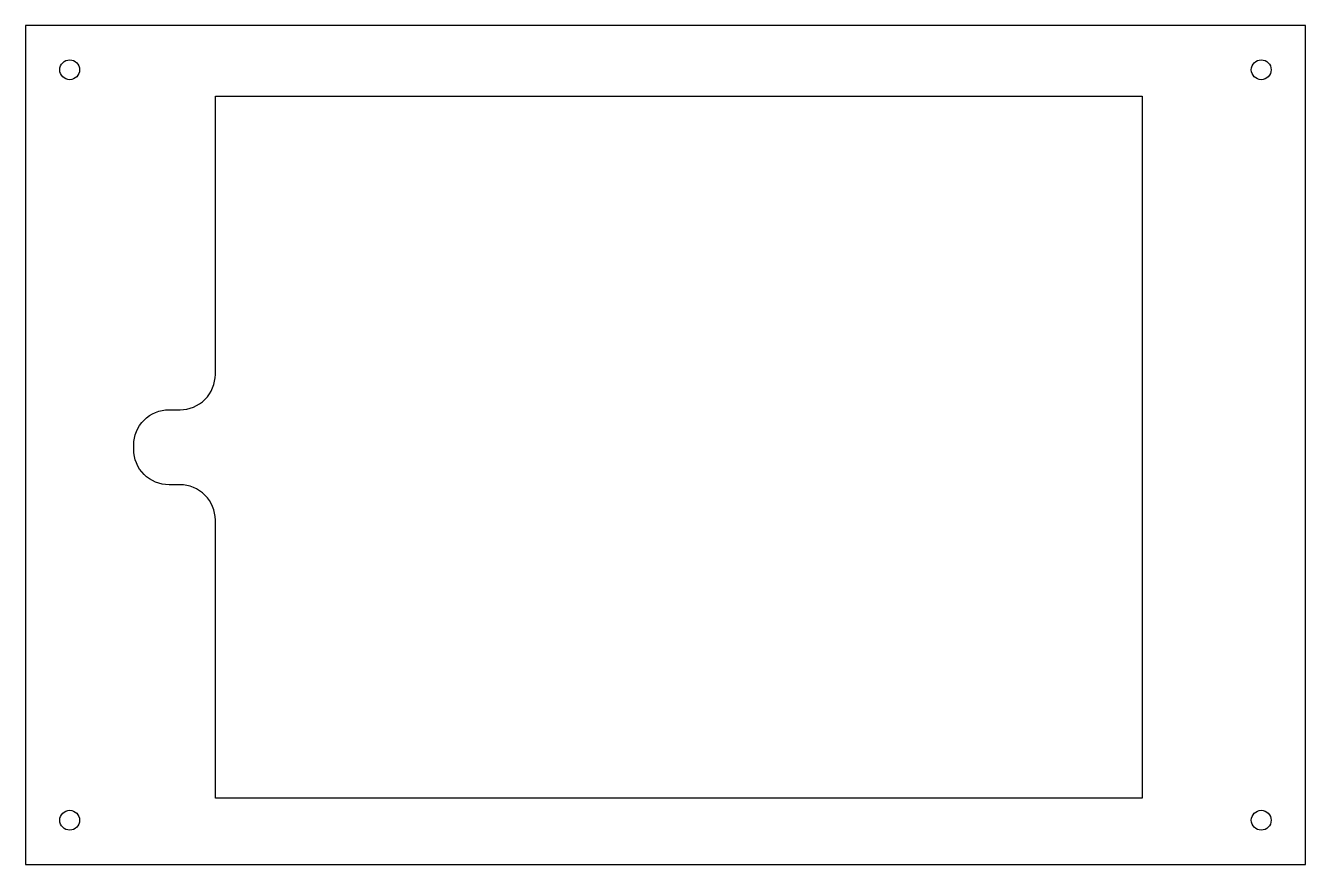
# Model space of a CAD drawing. Extents: x -179 to 111, y -64 to 126.
import ezdxf

# ---------------------------------------------------------------- set-up
doc = ezdxf.new("R2010")
doc.units = 0
doc.layers.get('0').update_dxf_attribs({"linetype": 'CONTINUOUS'})

msp = doc.modelspace()

# ---------------------------------------------------------------- linework, layer by layer
msp.add_lwpolyline([(-179.2, 125.65), (-179.2, -64.35), (110.8, -64.35), (110.8, 125.65)], close=True)
msp.add_lwpolyline([(-136.2, 13.65, 0.414214), (-144.2, 21.65), (-146.7, 21.65, -0.414214), (-154.7, 29.65), (-154.7, 30.65, -0.414214), (-146.7, 38.65), (-144.2, 38.65, 0.414214), (-136.2, 46.65), (-136.2, 109.65), (73.8, 109.65), (73.8, -49.35), (-136.2, -49.35)], format="xyb", close=True)
for centre in [(-169.2, 115.65), (100.8, 115.65), (-169.2, -54.35), (100.8, -54.35)]:
    msp.add_circle(centre, 2.25)

doc.saveas('drawing.dxf')
